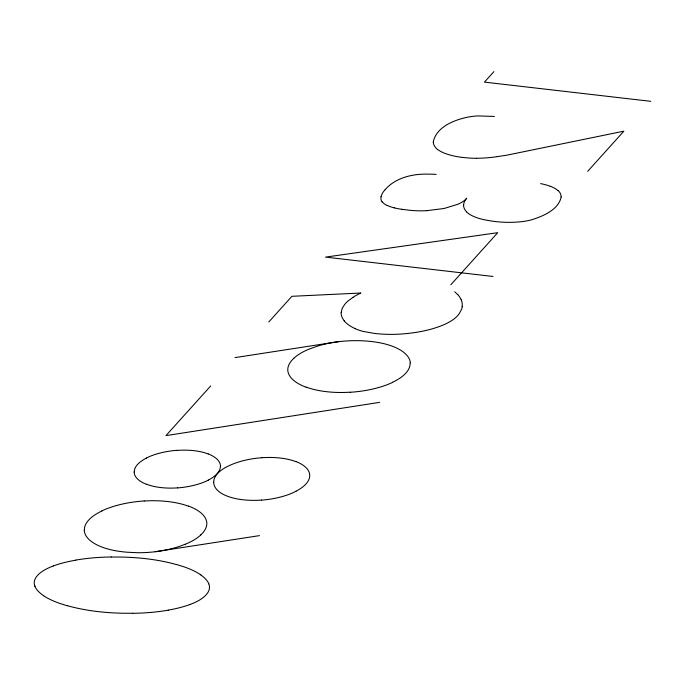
<?xml version="1.0" encoding="UTF-8"?>
<svg xmlns="http://www.w3.org/2000/svg" width="685" height="685" viewBox="0 0 685 685"><rect width="100%" height="100%" fill="white"/><g stroke="black" fill="none" stroke-linecap="round" stroke-linejoin="round"><path stroke-width="1.03" d="M561.212 196.886C558.515 209.747 543.565 215.895 532.331 219.594A33.531 14.068 -3.6 0 1 524.128 221.358C509.554 223.319 494.553 222.36 480.296 218.789A42.487 17.819 -3.6 0 1 476.58 217.599A43.583 18.281 -3.6 0 1 466.485 211.853M341.216 312.351L342.132 308.438L344.204 305.159A46.229 19.394 -3.6 0 1 347.715 301.297A74.93 31.433 -3.6 0 1 348.776 300.415L352.946 297.393M381.006 196.655L382.324 193.384A71.505 29.994 -3.6 0 1 385.167 189.651M210.74 385.903L165.941 435.626L379.524 402.369M493.894 71.625L484.449 82.114L650.75 101.329M268.785 321.984L291.921 296.305L360.867 293.026A58.893 24.703 -3.6 0 0 352.921 297.384M450.816 284.755L497.73 232.686L325.563 257.115L492.969 276.457M587.687 171.327L623.864 131.177L506.789 155.187A45.518 19.094 -3.6 0 1 505.213 155.461L504.211 155.606A51.05 21.415 -3.6 0 0 502.31 155.855L497.319 156.608M385.15 189.642C391.64 182.099 401.042 177.715 410.632 175.66A30.311 12.715 -3.6 0 1 423.981 174.136A80.539 33.779 -3.6 0 1 436.165 174.375M185.104 544.301L180.283 546.091A62.541 26.235 -3.6 0 1 155.247 551.733A57.292 24.035 -3.6 0 1 137.069 552.701L126.888 552.204A70.349 29.506 -3.6 0 1 121.339 551.613A59.175 24.823 -3.6 0 1 102.476 547.281A63.26 26.535 -3.6 0 1 84.229 530.413M190.224 604.401L192.862 603.365A47.899 20.088 -3.6 0 0 209.242 585.196L208.771 583.808M53.576 565.878L50.913 566.906A47.265 19.822 -3.6 0 0 34.515 585.076M168.236 610.121L170 609.796A68.372 28.676 -3.6 0 0 190.267 604.418M235.024 357.613L337.457 341.815A38.548 16.166 -3.6 0 1 338.775 341.644L341.121 341.395A62.806 26.347 -3.6 0 1 369.566 341.327A66.642 27.957 -3.6 0 1 372.983 341.721A59.287 24.865 -3.6 0 1 391.871 346.053A63.08 26.458 -3.6 0 1 410.366 362.819M155.238 551.708L259.461 535.627M426.815 210.663L444.077 208.497L458.025 204.207A33.308 13.965 -3.6 0 0 466.716 198.29M111.244 556.956L106.971 557.068A95.857 40.209 -3.6 0 0 75.633 560.107M132.676 613.332L136.949 613.221A95.763 40.167 -3.6 0 0 168.279 610.181M494.382 116.441L477.83 115.919A35.594 14.933 -3.6 0 0 468.035 117.075C454.472 119.841 435.9 126.982 433.237 142.283M401.77 209.293L408.32 210.107A49.337 20.696 -3.6 0 0 426.815 210.697M176.653 564.517L183.066 566.521A93.109 39.054 -3.6 0 1 200.362 574.535M67.267 605.771L60.854 603.776A93.511 39.225 -3.6 0 1 43.557 595.745M200.268 574.569L201.176 575.194M457.76 294.653L455.439 292.444A36.305 15.224 -3.6 0 0 454.694 291.827M35.029 586.463L34.541 585.076M213.626 482.24C213.968 489.518 221.135 493.825 227.24 496.146A44.285 18.572 -3.6 0 0 261.405 500.084M497.327 156.625A59.081 24.78 -3.6 0 1 488.131 157.73A58.465 24.523 -3.6 0 1 476.589 158.244M476.563 158.312A54.86 23.007 -3.6 0 1 462.589 157.387M462.538 157.447A51.983 21.8 -3.6 0 1 448.341 154.536A43.617 18.298 -3.6 0 1 437.698 149.501M437.578 149.527A42.932 18.007 -3.6 0 1 433.348 142.283M382.05 201.878A33.034 13.854 -3.6 0 1 381.134 196.655M387.179 205.491A27.1 11.371 -3.6 0 1 382.239 201.844M394.243 207.872A40.047 16.8 -3.6 0 1 387.248 205.466M401.761 209.302A41.134 17.253 -3.6 0 1 394.269 207.846M463.651 205.072A44.431 18.641 -3.6 0 1 466.639 198.282M466.605 211.828A43.908 18.418 -3.6 0 1 463.591 205.08M558.206 190.584A38.411 16.106 -3.6 0 1 561.075 196.895M550.389 186.269A38.711 16.235 -3.6 0 1 558.018 190.627M540.636 183.623A44.842 18.812 -3.6 0 1 550.312 186.311M339.032 341.601A60.246 25.268 -3.6 0 0 317.609 346.096L309.483 348.956A59.526 24.968 -3.6 0 0 293.796 358.289M410.084 362.844A59.672 25.028 -3.6 0 1 392.471 382.298M392.668 382.376A63.148 26.484 -3.6 0 1 350.223 392.282M350.215 392.188A59.441 24.934 -3.6 0 1 306.161 387.093M305.981 387.179A63.071 26.458 -3.6 0 1 287.786 370.251A60.477 25.371 -3.6 0 1 293.874 358.298M177.612 487.857A39.764 16.68 -3.6 0 1 146.676 484.244M146.487 484.321A45.176 18.949 -3.6 0 1 134.14 471.999M208.386 480.108A45.493 19.077 -3.6 0 1 177.62 487.917M220.373 466.22A46.126 19.343 -3.6 0 1 208.3 480.082M208.266 453.907A45.467 19.069 -3.6 0 1 220.501 466.211M177.158 450.413A39.764 16.68 -3.6 0 1 208.163 453.958M146.248 458.094A45.219 18.966 -3.6 0 1 177.141 450.302M134.26 471.991A46.126 19.343 -3.6 0 1 146.342 458.128M296.031 491.222A50.425 21.149 -3.6 0 1 261.413 500.17M295.988 491.205A52.882 22.177 -3.6 0 0 309.731 475.527A50.467 21.166 -3.6 0 0 296.134 461.621M261.85 457.734A44.285 18.572 -3.6 0 1 295.997 461.681M261.85 457.726A47.719 20.019 -3.6 0 0 243.714 460.568A54.62 22.913 -3.6 0 0 228.208 466.1A51.341 21.535 -3.6 0 0 213.763 482.231M84.392 530.404A59.706 25.045 -3.6 0 1 102.014 510.942M101.825 510.873A63.046 26.441 -3.6 0 1 144.218 500.949M144.218 501.018A59.8 25.08 -3.6 0 1 188.306 506.155M188.512 506.052A62.814 26.347 -3.6 0 1 206.81 522.997A60.494 25.379 -3.6 0 1 200.722 534.951M200.791 534.959A59.552 24.977 -3.6 0 1 185.113 544.301M201.133 575.212A68.372 28.676 -3.6 0 1 208.848 583.8M111.227 557.059A120.509 50.553 -3.6 0 1 176.507 564.603M53.516 565.844A70.632 29.626 -3.6 0 1 75.692 560.193M43.703 595.702A70.632 29.626 -3.6 0 1 34.935 586.471M132.693 613.229A120.312 50.467 -3.6 0 1 67.421 605.686M344.264 320.794A60.999 25.585 -3.6 0 1 341.139 312.36M354.89 328.483A61.813 25.927 -3.6 0 1 344.127 320.82M354.839 328.509A42.881 17.981 -3.6 0 0 363.444 331.471L374.575 333.424A65.503 27.477 -3.6 0 0 399.903 334.126C415.11 333.098 430.437 330.564 444.488 324.45A53.207 22.322 -3.6 0 0 457.649 315.682A87.192 36.57 -3.6 0 0 459.489 313.276L461.767 308.815A51.837 21.74 -3.6 0 0 462.187 306.76M461.27 299.705A77.234 32.392 -3.6 0 1 462.092 306.76M457.837 294.636A70.11 29.404 -3.6 0 1 461.082 299.73"/></g></svg>
